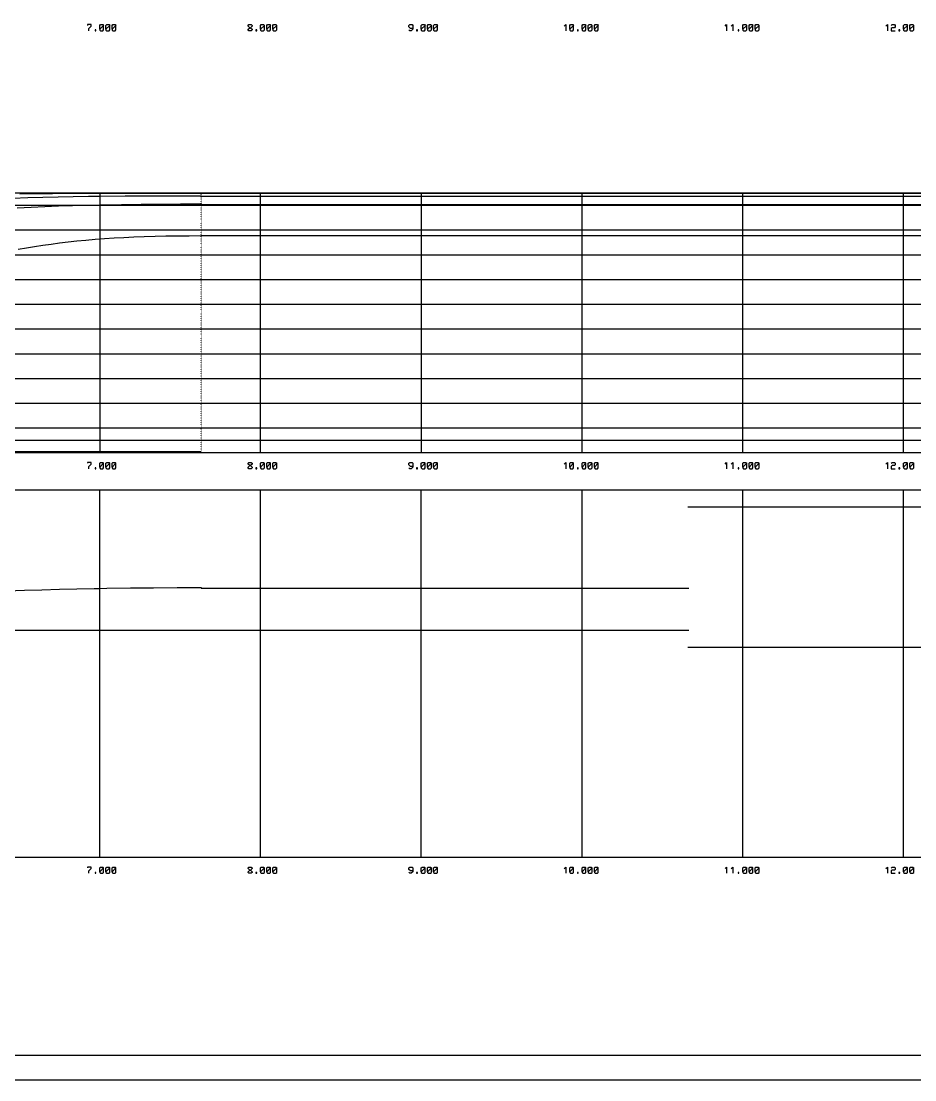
# Model space of a CAD drawing. Header units: millimetres. Extents: x -75152 to 353425, y 12138 to 222005.
# Drawn here: x 229104 to 265233, y 106870 to 149658 of the extents above; entities that cross this region are included whole.
import ezdxf

# ---------------------------------------------------------------- set-up
doc = ezdxf.new("R2010")
doc.units = ezdxf.units.MM
doc.linetypes.add('ACAD_ISO07W100', pattern=[3.5, 0.5, -3])
doc.layers.add('11', color=7, linetype='Continuous')

# ---------------------------------------------------------------- blocks, each defined once
blk = doc.blocks.new('A$C3242291E')
at = {"layer": '11', "color": 7, "linetype": 'Continuous'}
for points in [[(0, 0), (175200, 0), (175200, 65899), (0, 65899), (0, 0)], [(1000, 1000), (174200, 1000), (174200, 64899), (1000, 64899), (1000, 1000)], [(53617, 42399), (53617, 42494), (53617, 42494), (53712, 42587), (53712, 42587), (53712, 42649), (53712, 42649), (53555, 42649), (53555, 42649), (53555, 42619)], [(53617, 42399), (53617, 42494), (53617, 42494), (53712, 42587), (53712, 42587), (53712, 42649), (53712, 42649), (53555, 42649), (53555, 42649), (53555, 42619)], [(53867, 42399), (53900, 42399), (53900, 42399), (53900, 42432), (53900, 42432), (53867, 42432), (53867, 42432), (53867, 42399), (53867, 42399), (53900, 42399)], [(53867, 42399), (53900, 42399), (53900, 42399), (53900, 42432), (53900, 42432), (53867, 42432), (53867, 42432), (53867, 42399), (53867, 42399), (53900, 42399)], [(54055, 42462), (54055, 42619), (54055, 42619), (54087, 42649), (54087, 42649), (54180, 42649), (54180, 42649), (54212, 42619), (54212, 42619), (54055, 42462), (54055, 42462), (54055, 42429), (54055, 42429), (54087, 42399), (54087, 42399), (54180, 42399), (54180, 42399), (54212, 42432), (54212, 42432), (54212, 42619)], [(54055, 42462), (54055, 42619), (54055, 42619), (54087, 42649), (54087, 42649), (54180, 42649), (54180, 42649), (54212, 42619), (54212, 42619), (54055, 42462), (54055, 42462), (54055, 42429), (54055, 42429), (54087, 42399), (54087, 42399), (54180, 42399), (54180, 42399), (54212, 42432), (54212, 42432), (54212, 42619)], [(54305, 42462), (54305, 42619), (54305, 42619), (54337, 42649), (54337, 42649), (54430, 42649), (54430, 42649), (54462, 42619), (54462, 42619), (54305, 42462), (54305, 42462), (54305, 42429), (54305, 42429), (54337, 42399), (54337, 42399), (54430, 42399), (54430, 42399), (54462, 42432), (54462, 42432), (54462, 42619)], [(54305, 42462), (54305, 42619), (54305, 42619), (54337, 42649), (54337, 42649), (54430, 42649), (54430, 42649), (54462, 42619), (54462, 42619), (54305, 42462), (54305, 42462), (54305, 42429), (54305, 42429), (54337, 42399), (54337, 42399), (54430, 42399), (54430, 42399), (54462, 42432), (54462, 42432), (54462, 42619)], [(54555, 42462), (54555, 42619), (54555, 42619), (54587, 42649), (54587, 42649), (54680, 42649), (54680, 42649), (54712, 42619), (54712, 42619), (54555, 42462), (54555, 42462), (54555, 42429), (54555, 42429), (54587, 42399), (54587, 42399), (54680, 42399), (54680, 42399), (54712, 42432), (54712, 42432), (54712, 42619)], [(54555, 42462), (54555, 42619), (54555, 42619), (54587, 42649), (54587, 42649), (54680, 42649), (54680, 42649), (54712, 42619), (54712, 42619), (54555, 42462), (54555, 42462), (54555, 42429), (54555, 42429), (54587, 42399), (54587, 42399), (54680, 42399), (54680, 42399), (54712, 42432), (54712, 42432), (54712, 42619)], [(60117, 42524), (60055, 42587), (60055, 42587), (60055, 42619), (60055, 42619), (60087, 42649), (60087, 42649), (60180, 42649), (60180, 42649), (60212, 42619), (60212, 42619), (60212, 42587), (60212, 42587), (60150, 42524), (60150, 42524), (60212, 42462), (60212, 42462), (60212, 42432), (60212, 42432), (60180, 42399), (60180, 42399), (60087, 42399), (60087, 42399), (60055, 42432), (60055, 42432), (60055, 42462), (60055, 42462), (60117, 42524), (60117, 42524), (60150, 42524)], [(60117, 42524), (60055, 42587), (60055, 42587), (60055, 42619), (60055, 42619), (60087, 42649), (60087, 42649), (60180, 42649), (60180, 42649), (60212, 42619), (60212, 42619), (60212, 42587), (60212, 42587), (60150, 42524), (60150, 42524), (60212, 42462), (60212, 42462), (60212, 42432), (60212, 42432), (60180, 42399), (60180, 42399), (60087, 42399), (60087, 42399), (60055, 42432), (60055, 42432), (60055, 42462), (60055, 42462), (60117, 42524), (60117, 42524), (60150, 42524)], [(60367, 42399), (60400, 42399), (60400, 42399), (60400, 42432), (60400, 42432), (60367, 42432), (60367, 42432), (60367, 42399), (60367, 42399), (60400, 42399)], [(60367, 42399), (60400, 42399), (60400, 42399), (60400, 42432), (60400, 42432), (60367, 42432), (60367, 42432), (60367, 42399), (60367, 42399), (60400, 42399)], [(60555, 42462), (60555, 42619), (60555, 42619), (60587, 42649), (60587, 42649), (60680, 42649), (60680, 42649), (60712, 42619), (60712, 42619), (60555, 42462), (60555, 42462), (60555, 42429), (60555, 42429), (60587, 42399), (60587, 42399), (60680, 42399), (60680, 42399), (60712, 42432), (60712, 42432), (60712, 42619)], [(60555, 42462), (60555, 42619), (60555, 42619), (60587, 42649), (60587, 42649), (60680, 42649), (60680, 42649), (60712, 42619), (60712, 42619), (60555, 42462), (60555, 42462), (60555, 42429), (60555, 42429), (60587, 42399), (60587, 42399), (60680, 42399), (60680, 42399), (60712, 42432), (60712, 42432), (60712, 42619)], [(60805, 42462), (60805, 42619), (60805, 42619), (60837, 42649), (60837, 42649), (60930, 42649), (60930, 42649), (60962, 42619), (60962, 42619), (60805, 42462), (60805, 42462), (60805, 42429), (60805, 42429), (60837, 42399), (60837, 42399), (60930, 42399), (60930, 42399), (60962, 42432), (60962, 42432), (60962, 42619)], [(60805, 42462), (60805, 42619), (60805, 42619), (60837, 42649), (60837, 42649), (60930, 42649), (60930, 42649), (60962, 42619), (60962, 42619), (60805, 42462), (60805, 42462), (60805, 42429), (60805, 42429), (60837, 42399), (60837, 42399), (60930, 42399), (60930, 42399), (60962, 42432), (60962, 42432), (60962, 42619)], [(61055, 42462), (61055, 42619), (61055, 42619), (61087, 42649), (61087, 42649), (61180, 42649), (61180, 42649), (61212, 42619), (61212, 42619), (61055, 42462), (61055, 42462), (61055, 42429), (61055, 42429), (61087, 42399), (61087, 42399), (61180, 42399), (61180, 42399), (61212, 42432), (61212, 42432), (61212, 42619)], [(61055, 42462), (61055, 42619), (61055, 42619), (61087, 42649), (61087, 42649), (61180, 42649), (61180, 42649), (61212, 42619), (61212, 42619), (61055, 42462), (61055, 42462), (61055, 42429), (61055, 42429), (61087, 42399), (61087, 42399), (61180, 42399), (61180, 42399), (61212, 42432), (61212, 42432), (61212, 42619)], [(66712, 42494), (66617, 42494), (66617, 42494), (66555, 42557), (66555, 42557), (66555, 42619), (66555, 42619), (66587, 42649), (66587, 42649), (66680, 42649), (66680, 42649), (66712, 42619), (66712, 42619), (66712, 42462), (66712, 42462), (66650, 42399), (66650, 42399), (66587, 42399), (66587, 42399), (66555, 42432)], [(66712, 42494), (66617, 42494), (66617, 42494), (66555, 42557), (66555, 42557), (66555, 42619), (66555, 42619), (66587, 42649), (66587, 42649), (66680, 42649), (66680, 42649), (66712, 42619), (66712, 42619), (66712, 42462), (66712, 42462), (66650, 42399), (66650, 42399), (66587, 42399), (66587, 42399), (66555, 42432)], [(66867, 42399), (66900, 42399), (66900, 42399), (66900, 42432), (66900, 42432), (66867, 42432), (66867, 42432), (66867, 42399), (66867, 42399), (66900, 42399)], [(66867, 42399), (66900, 42399), (66900, 42399), (66900, 42432), (66900, 42432), (66867, 42432), (66867, 42432), (66867, 42399), (66867, 42399), (66900, 42399)], [(67055, 42462), (67055, 42619), (67055, 42619), (67087, 42649), (67087, 42649), (67180, 42649), (67180, 42649), (67212, 42619), (67212, 42619), (67055, 42462), (67055, 42462), (67055, 42429), (67055, 42429), (67087, 42399), (67087, 42399), (67180, 42399), (67180, 42399), (67212, 42432), (67212, 42432), (67212, 42619)], [(67055, 42462), (67055, 42619), (67055, 42619), (67087, 42649), (67087, 42649), (67180, 42649), (67180, 42649), (67212, 42619), (67212, 42619), (67055, 42462), (67055, 42462), (67055, 42429), (67055, 42429), (67087, 42399), (67087, 42399), (67180, 42399), (67180, 42399), (67212, 42432), (67212, 42432), (67212, 42619)], [(67305, 42462), (67305, 42619), (67305, 42619), (67337, 42649), (67337, 42649), (67430, 42649), (67430, 42649), (67462, 42619), (67462, 42619), (67305, 42462), (67305, 42462), (67305, 42429), (67305, 42429), (67337, 42399), (67337, 42399), (67430, 42399), (67430, 42399), (67462, 42432), (67462, 42432), (67462, 42619)], [(67305, 42462), (67305, 42619), (67305, 42619), (67337, 42649), (67337, 42649), (67430, 42649), (67430, 42649), (67462, 42619), (67462, 42619), (67305, 42462), (67305, 42462), (67305, 42429), (67305, 42429), (67337, 42399), (67337, 42399), (67430, 42399), (67430, 42399), (67462, 42432), (67462, 42432), (67462, 42619)], [(67555, 42462), (67555, 42619), (67555, 42619), (67587, 42649), (67587, 42649), (67680, 42649), (67680, 42649), (67712, 42619), (67712, 42619), (67555, 42462), (67555, 42462), (67555, 42429), (67555, 42429), (67587, 42399), (67587, 42399), (67680, 42399), (67680, 42399), (67712, 42432), (67712, 42432), (67712, 42619)], [(67555, 42462), (67555, 42619), (67555, 42619), (67587, 42649), (67587, 42649), (67680, 42649), (67680, 42649), (67712, 42619), (67712, 42619), (67555, 42462), (67555, 42462), (67555, 42429), (67555, 42429), (67587, 42399), (67587, 42399), (67680, 42399), (67680, 42399), (67712, 42432), (67712, 42432), (67712, 42619)], [(72837, 42589), (72900, 42649), (72900, 42649), (72900, 42524), (72900, 42399)], [(72837, 42589), (72900, 42649), (72900, 42649), (72900, 42524), (72900, 42399)], [(73055, 42462), (73055, 42619), (73055, 42619), (73087, 42649), (73087, 42649), (73180, 42649), (73180, 42649), (73212, 42619), (73212, 42619), (73055, 42462), (73055, 42462), (73055, 42429), (73055, 42429), (73087, 42399), (73087, 42399), (73180, 42399), (73180, 42399), (73212, 42432), (73212, 42432), (73212, 42619)], [(73055, 42462), (73055, 42619), (73055, 42619), (73087, 42649), (73087, 42649), (73180, 42649), (73180, 42649), (73212, 42619), (73212, 42619), (73055, 42462), (73055, 42462), (73055, 42429), (73055, 42429), (73087, 42399), (73087, 42399), (73180, 42399), (73180, 42399), (73212, 42432), (73212, 42432), (73212, 42619)], [(73367, 42399), (73400, 42399), (73400, 42399), (73400, 42432), (73400, 42432), (73367, 42432), (73367, 42432), (73367, 42399), (73367, 42399), (73400, 42399)], [(73367, 42399), (73400, 42399), (73400, 42399), (73400, 42432), (73400, 42432), (73367, 42432), (73367, 42432), (73367, 42399), (73367, 42399), (73400, 42399)], [(73555, 42462), (73555, 42619), (73555, 42619), (73587, 42649), (73587, 42649), (73680, 42649), (73680, 42649), (73712, 42619), (73712, 42619), (73555, 42462), (73555, 42462), (73555, 42429), (73555, 42429), (73587, 42399), (73587, 42399), (73680, 42399), (73680, 42399), (73712, 42432), (73712, 42432), (73712, 42619)], [(73555, 42462), (73555, 42619), (73555, 42619), (73587, 42649), (73587, 42649), (73680, 42649), (73680, 42649), (73712, 42619), (73712, 42619), (73555, 42462), (73555, 42462), (73555, 42429), (73555, 42429), (73587, 42399), (73587, 42399), (73680, 42399), (73680, 42399), (73712, 42432), (73712, 42432), (73712, 42619)], [(73805, 42462), (73805, 42619), (73805, 42619), (73837, 42649), (73837, 42649), (73930, 42649), (73930, 42649), (73962, 42619), (73962, 42619), (73805, 42462), (73805, 42462), (73805, 42429), (73805, 42429), (73837, 42399), (73837, 42399), (73930, 42399), (73930, 42399), (73962, 42432), (73962, 42432), (73962, 42619)], [(73805, 42462), (73805, 42619), (73805, 42619), (73837, 42649), (73837, 42649), (73930, 42649), (73930, 42649), (73962, 42619), (73962, 42619), (73805, 42462), (73805, 42462), (73805, 42429), (73805, 42429), (73837, 42399), (73837, 42399), (73930, 42399), (73930, 42399), (73962, 42432), (73962, 42432), (73962, 42619)], [(74055, 42462), (74055, 42619), (74055, 42619), (74087, 42649), (74087, 42649), (74180, 42649), (74180, 42649), (74212, 42619), (74212, 42619), (74055, 42462), (74055, 42462), (74055, 42429), (74055, 42429), (74087, 42399), (74087, 42399), (74180, 42399), (74180, 42399), (74212, 42432), (74212, 42432), (74212, 42619)], [(74055, 42462), (74055, 42619), (74055, 42619), (74087, 42649), (74087, 42649), (74180, 42649), (74180, 42649), (74212, 42619), (74212, 42619), (74055, 42462), (74055, 42462), (74055, 42429), (74055, 42429), (74087, 42399), (74087, 42399), (74180, 42399), (74180, 42399), (74212, 42432), (74212, 42432), (74212, 42619)], [(79337, 42589), (79400, 42649), (79400, 42649), (79400, 42524), (79400, 42399)], [(79587, 42589), (79650, 42649), (79650, 42649), (79650, 42524), (79650, 42399)], [(79867, 42399), (79900, 42399), (79900, 42399), (79900, 42432), (79900, 42432), (79867, 42432), (79867, 42432), (79867, 42399), (79867, 42399), (79900, 42399)], [(80055, 42462), (80055, 42619), (80055, 42619), (80087, 42649), (80087, 42649), (80180, 42649), (80180, 42649), (80212, 42619), (80212, 42619), (80055, 42462), (80055, 42462), (80055, 42429), (80055, 42429), (80087, 42399), (80087, 42399), (80180, 42399), (80180, 42399), (80212, 42432), (80212, 42432), (80212, 42619)], [(80305, 42462), (80305, 42619), (80305, 42619), (80337, 42649), (80337, 42649), (80430, 42649), (80430, 42649), (80462, 42619), (80462, 42619), (80305, 42462), (80305, 42462), (80305, 42429), (80305, 42429), (80337, 42399), (80337, 42399), (80430, 42399), (80430, 42399), (80462, 42432), (80462, 42432), (80462, 42619)], [(80555, 42462), (80555, 42619), (80555, 42619), (80587, 42649), (80587, 42649), (80680, 42649), (80680, 42649), (80712, 42619), (80712, 42619), (80555, 42462), (80555, 42462), (80555, 42429), (80555, 42429), (80587, 42399), (80587, 42399), (80680, 42399), (80680, 42399), (80712, 42432), (80712, 42432), (80712, 42619)], [(85837, 42589), (85900, 42649), (85900, 42649), (85900, 42524), (85900, 42399)], [(86055, 42619), (86087, 42649), (86087, 42649), (86180, 42649), (86180, 42649), (86212, 42619), (86212, 42619), (86212, 42557), (86212, 42557), (86180, 42524), (86180, 42524), (86087, 42524), (86087, 42524), (86055, 42494), (86055, 42494), (86055, 42399), (86055, 42399), (86212, 42399)], [(86367, 42399), (86400, 42399), (86400, 42399), (86400, 42432), (86400, 42432), (86367, 42432), (86367, 42432), (86367, 42399), (86367, 42399), (86400, 42399)], [(86555, 42462), (86555, 42619), (86555, 42619), (86587, 42649), (86587, 42649), (86680, 42649), (86680, 42649), (86712, 42619), (86712, 42619), (86555, 42462), (86555, 42462), (86555, 42429), (86555, 42429), (86587, 42399), (86587, 42399), (86680, 42399), (86680, 42399), (86712, 42432), (86712, 42432), (86712, 42619)], [(86805, 42462), (86805, 42619), (86805, 42619), (86837, 42649), (86837, 42649), (86930, 42649), (86930, 42649), (86962, 42619), (86962, 42619), (86805, 42462), (86805, 42462), (86805, 42429), (86805, 42429), (86837, 42399), (86837, 42399), (86930, 42399), (86930, 42399), (86962, 42432), (86962, 42432), (86962, 42619)], [(4990, 35849), (77855, 35849)], [(50825, 35810), (51484, 35819), (52144, 35826), (52805, 35831), (53467, 35835), (54055, 35838), (55273, 35842), (56732, 35843), (58155, 35843), (77857, 35843)], [(50547, 35640), (51152, 35661), (51761, 35678), (52371, 35691), (52984, 35702), (53598, 35710), (54055, 35715), (55079, 35723), (56067, 35726), (57059, 35727), (58155, 35728), (58155, 35716), (77857, 35716)], [(54055, 35849), (54055, 25349)], [(60555, 25349), (60555, 35849)], [(67055, 35849), (67055, 25349)], [(73555, 25349), (73555, 35849)], [(77853, 35843), (97555, 35843)], [(77853, 35716), (97555, 35716)], [(77855, 35849), (143710, 35849)], [(80055, 25349), (80055, 35849)], [(86555, 25349), (86555, 35849)], [(4990, 35349), (77855, 35349)], [(50723, 35249), (51282, 35276), (51839, 35299), (52394, 35319), (52949, 35336), (53502, 35350), (54055, 35362), (54111, 35363), (54932, 35378), (55730, 35388), (56522, 35395), (57324, 35399), (58155, 35400), (58155, 35374), (77857, 35374)], [(77853, 35374), (97555, 35374)], [(77855, 35349), (143710, 35349)], [(4990, 34349), (77855, 34349)], [(77855, 34349), (143710, 34349)], [(50764, 33576), (51088, 33631), (51416, 33684), (51749, 33734), (52087, 33781), (52430, 33826), (52779, 33866), (53134, 33904), (53497, 33939), (53867, 33971), (54246, 34000), (54634, 34025), (55031, 34047), (55439, 34067), (55858, 34083), (56290, 34096), (56734, 34106), (57192, 34114), (57666, 34118), (58155, 34119)], [(58155, 34119), (59140, 34119), (60125, 34119), (61110, 34119), (62095, 34119), (63080, 34119), (64065, 34119), (65050, 34119), (66035, 34119), (67020, 34119), (68005, 34119), (68990, 34119), (69975, 34119), (70960, 34119), (71945, 34119), (72930, 34119), (73915, 34119), (74900, 34119), (75885, 34119), (76870, 34119), (77855, 34119), (77857, 34119)], [(77857, 34119), (78840, 34119), (79825, 34119), (80810, 34119), (81795, 34119), (82780, 34119), (83765, 34119), (84750, 34119), (85735, 34119), (86720, 34119), (87705, 34119), (88690, 34119), (89675, 34119), (90660, 34119), (91645, 34119), (92630, 34119), (93615, 34119), (94600, 34119), (95585, 34119), (96570, 34119), (97555, 34119)], [(4990, 33349), (77855, 33349)], [(77855, 33349), (143710, 33349)], [(4990, 32349), (77855, 32349)], [(77855, 32349), (143710, 32349)], [(4990, 31349), (77855, 31349)], [(77855, 31349), (143710, 31349)], [(4990, 30349), (77855, 30349)], [(77855, 30349), (143710, 30349)], [(4990, 29349), (77855, 29349)], [(77855, 29349), (143710, 29349)], [(4990, 28349), (77855, 28349)], [(77855, 28349), (143710, 28349)], [(4990, 27349), (77855, 27349)], [(77855, 27349), (143710, 27349)], [(4990, 26349), (77855, 26349)], [(77855, 26349), (143710, 26349)], [(4990, 25849), (77855, 25849)], [(77855, 25849), (143710, 25849)], [(4990, 25349), (77855, 25349)], [(15055, 25399), (58155, 25399)], [(77855, 25349), (143710, 25349)], [(53617, 24699), (53617, 24794), (53617, 24794), (53712, 24887), (53712, 24887), (53712, 24949), (53712, 24949), (53555, 24949), (53555, 24949), (53555, 24919)], [(54055, 24762), (54055, 24919), (54055, 24919), (54087, 24949), (54087, 24949), (54180, 24949), (54180, 24949), (54212, 24919), (54212, 24919), (54055, 24762), (54055, 24762), (54055, 24729), (54055, 24729), (54087, 24699), (54087, 24699), (54180, 24699), (54180, 24699), (54212, 24732), (54212, 24732), (54212, 24919)], [(54305, 24762), (54305, 24919), (54305, 24919), (54337, 24949), (54337, 24949), (54430, 24949), (54430, 24949), (54462, 24919), (54462, 24919), (54305, 24762), (54305, 24762), (54305, 24729), (54305, 24729), (54337, 24699), (54337, 24699), (54430, 24699), (54430, 24699), (54462, 24732), (54462, 24732), (54462, 24919)], [(54555, 24762), (54555, 24919), (54555, 24919), (54587, 24949), (54587, 24949), (54680, 24949), (54680, 24949), (54712, 24919), (54712, 24919), (54555, 24762), (54555, 24762), (54555, 24729), (54555, 24729), (54587, 24699), (54587, 24699), (54680, 24699), (54680, 24699), (54712, 24732), (54712, 24732), (54712, 24919)], [(60117, 24824), (60055, 24887), (60055, 24887), (60055, 24919), (60055, 24919), (60087, 24949), (60087, 24949), (60180, 24949), (60180, 24949), (60212, 24919), (60212, 24919), (60212, 24887), (60212, 24887), (60150, 24824), (60150, 24824), (60212, 24762), (60212, 24762), (60212, 24732), (60212, 24732), (60180, 24699), (60180, 24699), (60087, 24699), (60087, 24699), (60055, 24732), (60055, 24732), (60055, 24762), (60055, 24762), (60117, 24824), (60117, 24824), (60150, 24824)], [(60555, 24762), (60555, 24919), (60555, 24919), (60587, 24949), (60587, 24949), (60680, 24949), (60680, 24949), (60712, 24919), (60712, 24919), (60555, 24762), (60555, 24762), (60555, 24729), (60555, 24729), (60587, 24699), (60587, 24699), (60680, 24699), (60680, 24699), (60712, 24732), (60712, 24732), (60712, 24919)], [(60805, 24762), (60805, 24919), (60805, 24919), (60837, 24949), (60837, 24949), (60930, 24949), (60930, 24949), (60962, 24919), (60962, 24919), (60805, 24762), (60805, 24762), (60805, 24729), (60805, 24729), (60837, 24699), (60837, 24699), (60930, 24699), (60930, 24699), (60962, 24732), (60962, 24732), (60962, 24919)], [(61055, 24762), (61055, 24919), (61055, 24919), (61087, 24949), (61087, 24949), (61180, 24949), (61180, 24949), (61212, 24919), (61212, 24919), (61055, 24762), (61055, 24762), (61055, 24729), (61055, 24729), (61087, 24699), (61087, 24699), (61180, 24699), (61180, 24699), (61212, 24732), (61212, 24732), (61212, 24919)], [(66712, 24794), (66617, 24794), (66617, 24794), (66555, 24857), (66555, 24857), (66555, 24919), (66555, 24919), (66587, 24949), (66587, 24949), (66680, 24949), (66680, 24949), (66712, 24919), (66712, 24919), (66712, 24762), (66712, 24762), (66650, 24699), (66650, 24699), (66587, 24699), (66587, 24699), (66555, 24732)], [(67055, 24762), (67055, 24919), (67055, 24919), (67087, 24949), (67087, 24949), (67180, 24949), (67180, 24949), (67212, 24919), (67212, 24919), (67055, 24762), (67055, 24762), (67055, 24729), (67055, 24729), (67087, 24699), (67087, 24699), (67180, 24699), (67180, 24699), (67212, 24732), (67212, 24732), (67212, 24919)], [(67305, 24762), (67305, 24919), (67305, 24919), (67337, 24949), (67337, 24949), (67430, 24949), (67430, 24949), (67462, 24919), (67462, 24919), (67305, 24762), (67305, 24762), (67305, 24729), (67305, 24729), (67337, 24699), (67337, 24699), (67430, 24699), (67430, 24699), (67462, 24732), (67462, 24732), (67462, 24919)], [(67555, 24762), (67555, 24919), (67555, 24919), (67587, 24949), (67587, 24949), (67680, 24949), (67680, 24949), (67712, 24919), (67712, 24919), (67555, 24762), (67555, 24762), (67555, 24729), (67555, 24729), (67587, 24699), (67587, 24699), (67680, 24699), (67680, 24699), (67712, 24732), (67712, 24732), (67712, 24919)], [(72837, 24889), (72900, 24949), (72900, 24949), (72900, 24824), (72900, 24699)], [(73055, 24762), (73055, 24919), (73055, 24919), (73087, 24949), (73087, 24949), (73180, 24949), (73180, 24949), (73212, 24919), (73212, 24919), (73055, 24762), (73055, 24762), (73055, 24729), (73055, 24729), (73087, 24699), (73087, 24699), (73180, 24699), (73180, 24699), (73212, 24732), (73212, 24732), (73212, 24919)], [(73555, 24762), (73555, 24919), (73555, 24919), (73587, 24949), (73587, 24949), (73680, 24949), (73680, 24949), (73712, 24919), (73712, 24919), (73555, 24762), (73555, 24762), (73555, 24729), (73555, 24729), (73587, 24699), (73587, 24699), (73680, 24699), (73680, 24699), (73712, 24732), (73712, 24732), (73712, 24919)], [(73805, 24762), (73805, 24919), (73805, 24919), (73837, 24949), (73837, 24949), (73930, 24949), (73930, 24949), (73962, 24919), (73962, 24919), (73805, 24762), (73805, 24762), (73805, 24729), (73805, 24729), (73837, 24699), (73837, 24699), (73930, 24699), (73930, 24699), (73962, 24732), (73962, 24732), (73962, 24919)], [(74055, 24762), (74055, 24919), (74055, 24919), (74087, 24949), (74087, 24949), (74180, 24949), (74180, 24949), (74212, 24919), (74212, 24919), (74055, 24762), (74055, 24762), (74055, 24729), (74055, 24729), (74087, 24699), (74087, 24699), (74180, 24699), (74180, 24699), (74212, 24732), (74212, 24732), (74212, 24919)], [(79337, 24889), (79400, 24949), (79400, 24949), (79400, 24824), (79400, 24699)], [(79587, 24889), (79650, 24949), (79650, 24949), (79650, 24824), (79650, 24699)], [(80055, 24762), (80055, 24919), (80055, 24919), (80087, 24949), (80087, 24949), (80180, 24949), (80180, 24949), (80212, 24919), (80212, 24919), (80055, 24762), (80055, 24762), (80055, 24729), (80055, 24729), (80087, 24699), (80087, 24699), (80180, 24699), (80180, 24699), (80212, 24732), (80212, 24732), (80212, 24919)], [(80305, 24762), (80305, 24919), (80305, 24919), (80337, 24949), (80337, 24949), (80430, 24949), (80430, 24949), (80462, 24919), (80462, 24919), (80305, 24762), (80305, 24762), (80305, 24729), (80305, 24729), (80337, 24699), (80337, 24699), (80430, 24699), (80430, 24699), (80462, 24732), (80462, 24732), (80462, 24919)], [(80555, 24762), (80555, 24919), (80555, 24919), (80587, 24949), (80587, 24949), (80680, 24949), (80680, 24949), (80712, 24919), (80712, 24919), (80555, 24762), (80555, 24762), (80555, 24729), (80555, 24729), (80587, 24699), (80587, 24699), (80680, 24699), (80680, 24699), (80712, 24732), (80712, 24732), (80712, 24919)], [(85837, 24889), (85900, 24949), (85900, 24949), (85900, 24824), (85900, 24699)], [(86055, 24919), (86087, 24949), (86087, 24949), (86180, 24949), (86180, 24949), (86212, 24919), (86212, 24919), (86212, 24857), (86212, 24857), (86180, 24824), (86180, 24824), (86087, 24824), (86087, 24824), (86055, 24794), (86055, 24794), (86055, 24699), (86055, 24699), (86212, 24699)], [(86555, 24762), (86555, 24919), (86555, 24919), (86587, 24949), (86587, 24949), (86680, 24949), (86680, 24949), (86712, 24919), (86712, 24919), (86555, 24762), (86555, 24762), (86555, 24729), (86555, 24729), (86587, 24699), (86587, 24699), (86680, 24699), (86680, 24699), (86712, 24732), (86712, 24732), (86712, 24919)], [(86805, 24762), (86805, 24919), (86805, 24919), (86837, 24949), (86837, 24949), (86930, 24949), (86930, 24949), (86962, 24919), (86962, 24919), (86805, 24762), (86805, 24762), (86805, 24729), (86805, 24729), (86837, 24699), (86837, 24699), (86930, 24699), (86930, 24699), (86962, 24732), (86962, 24732), (86962, 24919)], [(53867, 24699), (53900, 24699), (53900, 24699), (53900, 24732), (53900, 24732), (53867, 24732), (53867, 24732), (53867, 24699), (53867, 24699), (53900, 24699)], [(60367, 24699), (60400, 24699), (60400, 24699), (60400, 24732), (60400, 24732), (60367, 24732), (60367, 24732), (60367, 24699), (60367, 24699), (60400, 24699)], [(66867, 24699), (66900, 24699), (66900, 24699), (66900, 24732), (66900, 24732), (66867, 24732), (66867, 24732), (66867, 24699), (66867, 24699), (66900, 24699)], [(73367, 24699), (73400, 24699), (73400, 24699), (73400, 24732), (73400, 24732), (73367, 24732), (73367, 24732), (73367, 24699), (73367, 24699), (73400, 24699)], [(79867, 24699), (79900, 24699), (79900, 24699), (79900, 24732), (79900, 24732), (79867, 24732), (79867, 24732), (79867, 24699), (79867, 24699), (79900, 24699)], [(86367, 24699), (86400, 24699), (86400, 24699), (86400, 24732), (86400, 24732), (86367, 24732), (86367, 24732), (86367, 24699), (86367, 24699), (86400, 24699)], [(5250, 23849), (77875, 23849)], [(54055, 9000), (54055, 23849)], [(60555, 9000), (60555, 23849)], [(67055, 9000), (67055, 23849)], [(73555, 9000), (73555, 23849)], [(77835, 23849), (143450, 23849)], [(80055, 9000), (80055, 23849)], [(86555, 9000), (86555, 23849)], [(77835, 23160), (97556, 23160)], [(50319, 19761), (51017, 19787), (51718, 19809), (52422, 19828), (53128, 19844), (53836, 19858), (54055, 19861), (54339, 19866), (55294, 19879), (56233, 19889), (57179, 19894), (58155, 19896), (58155, 19874), (77875, 19874)], [(47555, 18179), (54055, 18179), (58155, 18179), (77875, 18179)], [(77835, 17485), (97556, 17485)], [(5250, 9000), (77875, 9000)], [(77835, 9000), (143450, 9000)], [(53617, 8350), (53617, 8445), (53617, 8445), (53712, 8537), (53712, 8537), (53712, 8600), (53712, 8600), (53555, 8600), (53555, 8600), (53555, 8570)], [(54055, 8412), (54055, 8570), (54055, 8570), (54087, 8600), (54087, 8600), (54180, 8600), (54180, 8600), (54212, 8570), (54212, 8570), (54055, 8412), (54055, 8412), (54055, 8380), (54055, 8380), (54087, 8350), (54087, 8350), (54180, 8350), (54180, 8350), (54212, 8382), (54212, 8382), (54212, 8570)], [(54305, 8412), (54305, 8570), (54305, 8570), (54337, 8600), (54337, 8600), (54430, 8600), (54430, 8600), (54462, 8570), (54462, 8570), (54305, 8412), (54305, 8412), (54305, 8380), (54305, 8380), (54337, 8350), (54337, 8350), (54430, 8350), (54430, 8350), (54462, 8382), (54462, 8382), (54462, 8570)], [(54555, 8412), (54555, 8570), (54555, 8570), (54587, 8600), (54587, 8600), (54680, 8600), (54680, 8600), (54712, 8570), (54712, 8570), (54555, 8412), (54555, 8412), (54555, 8380), (54555, 8380), (54587, 8350), (54587, 8350), (54680, 8350), (54680, 8350), (54712, 8382), (54712, 8382), (54712, 8570)], [(60117, 8475), (60055, 8537), (60055, 8537), (60055, 8570), (60055, 8570), (60087, 8600), (60087, 8600), (60180, 8600), (60180, 8600), (60212, 8570), (60212, 8570), (60212, 8537), (60212, 8537), (60150, 8475), (60150, 8475), (60212, 8412), (60212, 8412), (60212, 8382), (60212, 8382), (60180, 8350), (60180, 8350), (60087, 8350), (60087, 8350), (60055, 8382), (60055, 8382), (60055, 8412), (60055, 8412), (60117, 8475), (60117, 8475), (60150, 8475)], [(60555, 8412), (60555, 8570), (60555, 8570), (60587, 8600), (60587, 8600), (60680, 8600), (60680, 8600), (60712, 8570), (60712, 8570), (60555, 8412), (60555, 8412), (60555, 8380), (60555, 8380), (60587, 8350), (60587, 8350), (60680, 8350), (60680, 8350), (60712, 8382), (60712, 8382), (60712, 8570)], [(60805, 8412), (60805, 8570), (60805, 8570), (60837, 8600), (60837, 8600), (60930, 8600), (60930, 8600), (60962, 8570), (60962, 8570), (60805, 8412), (60805, 8412), (60805, 8380), (60805, 8380), (60837, 8350), (60837, 8350), (60930, 8350), (60930, 8350), (60962, 8382), (60962, 8382), (60962, 8570)], [(61055, 8412), (61055, 8570), (61055, 8570), (61087, 8600), (61087, 8600), (61180, 8600), (61180, 8600), (61212, 8570), (61212, 8570), (61055, 8412), (61055, 8412), (61055, 8380), (61055, 8380), (61087, 8350), (61087, 8350), (61180, 8350), (61180, 8350), (61212, 8382), (61212, 8382), (61212, 8570)], [(66712, 8445), (66617, 8445), (66617, 8445), (66555, 8507), (66555, 8507), (66555, 8570), (66555, 8570), (66587, 8600), (66587, 8600), (66680, 8600), (66680, 8600), (66712, 8570), (66712, 8570), (66712, 8412), (66712, 8412), (66650, 8350), (66650, 8350), (66587, 8350), (66587, 8350), (66555, 8382)], [(67055, 8412), (67055, 8570), (67055, 8570), (67087, 8600), (67087, 8600), (67180, 8600), (67180, 8600), (67212, 8570), (67212, 8570), (67055, 8412), (67055, 8412), (67055, 8380), (67055, 8380), (67087, 8350), (67087, 8350), (67180, 8350), (67180, 8350), (67212, 8382), (67212, 8382), (67212, 8570)], [(67305, 8412), (67305, 8570), (67305, 8570), (67337, 8600), (67337, 8600), (67430, 8600), (67430, 8600), (67462, 8570), (67462, 8570), (67305, 8412), (67305, 8412), (67305, 8380), (67305, 8380), (67337, 8350), (67337, 8350), (67430, 8350), (67430, 8350), (67462, 8382), (67462, 8382), (67462, 8570)], [(67555, 8412), (67555, 8570), (67555, 8570), (67587, 8600), (67587, 8600), (67680, 8600), (67680, 8600), (67712, 8570), (67712, 8570), (67555, 8412), (67555, 8412), (67555, 8380), (67555, 8380), (67587, 8350), (67587, 8350), (67680, 8350), (67680, 8350), (67712, 8382), (67712, 8382), (67712, 8570)], [(72837, 8540), (72900, 8600), (72900, 8600), (72900, 8475), (72900, 8350)], [(73055, 8412), (73055, 8570), (73055, 8570), (73087, 8600), (73087, 8600), (73180, 8600), (73180, 8600), (73212, 8570), (73212, 8570), (73055, 8412), (73055, 8412), (73055, 8380), (73055, 8380), (73087, 8350), (73087, 8350), (73180, 8350), (73180, 8350), (73212, 8382), (73212, 8382), (73212, 8570)], [(73555, 8412), (73555, 8570), (73555, 8570), (73587, 8600), (73587, 8600), (73680, 8600), (73680, 8600), (73712, 8570), (73712, 8570), (73555, 8412), (73555, 8412), (73555, 8380), (73555, 8380), (73587, 8350), (73587, 8350), (73680, 8350), (73680, 8350), (73712, 8382), (73712, 8382), (73712, 8570)], [(73805, 8412), (73805, 8570), (73805, 8570), (73837, 8600), (73837, 8600), (73930, 8600), (73930, 8600), (73962, 8570), (73962, 8570), (73805, 8412), (73805, 8412), (73805, 8380), (73805, 8380), (73837, 8350), (73837, 8350), (73930, 8350), (73930, 8350), (73962, 8382), (73962, 8382), (73962, 8570)], [(74055, 8412), (74055, 8570), (74055, 8570), (74087, 8600), (74087, 8600), (74180, 8600), (74180, 8600), (74212, 8570), (74212, 8570), (74055, 8412), (74055, 8412), (74055, 8380), (74055, 8380), (74087, 8350), (74087, 8350), (74180, 8350), (74180, 8350), (74212, 8382), (74212, 8382), (74212, 8570)], [(79337, 8540), (79400, 8600), (79400, 8600), (79400, 8475), (79400, 8350)], [(79587, 8540), (79650, 8600), (79650, 8600), (79650, 8475), (79650, 8350)], [(80055, 8412), (80055, 8570), (80055, 8570), (80087, 8600), (80087, 8600), (80180, 8600), (80180, 8600), (80212, 8570), (80212, 8570), (80055, 8412), (80055, 8412), (80055, 8380), (80055, 8380), (80087, 8350), (80087, 8350), (80180, 8350), (80180, 8350), (80212, 8382), (80212, 8382), (80212, 8570)], [(80305, 8412), (80305, 8570), (80305, 8570), (80337, 8600), (80337, 8600), (80430, 8600), (80430, 8600), (80462, 8570), (80462, 8570), (80305, 8412), (80305, 8412), (80305, 8380), (80305, 8380), (80337, 8350), (80337, 8350), (80430, 8350), (80430, 8350), (80462, 8382), (80462, 8382), (80462, 8570)], [(80555, 8412), (80555, 8570), (80555, 8570), (80587, 8600), (80587, 8600), (80680, 8600), (80680, 8600), (80712, 8570), (80712, 8570), (80555, 8412), (80555, 8412), (80555, 8380), (80555, 8380), (80587, 8350), (80587, 8350), (80680, 8350), (80680, 8350), (80712, 8382), (80712, 8382), (80712, 8570)], [(85837, 8540), (85900, 8600), (85900, 8600), (85900, 8475), (85900, 8350)], [(86055, 8570), (86087, 8600), (86087, 8600), (86180, 8600), (86180, 8600), (86212, 8570), (86212, 8570), (86212, 8507), (86212, 8507), (86180, 8475), (86180, 8475), (86087, 8475), (86087, 8475), (86055, 8445), (86055, 8445), (86055, 8350), (86055, 8350), (86212, 8350)], [(86555, 8412), (86555, 8570), (86555, 8570), (86587, 8600), (86587, 8600), (86680, 8600), (86680, 8600), (86712, 8570), (86712, 8570), (86555, 8412), (86555, 8412), (86555, 8380), (86555, 8380), (86587, 8350), (86587, 8350), (86680, 8350), (86680, 8350), (86712, 8382), (86712, 8382), (86712, 8570)], [(86805, 8412), (86805, 8570), (86805, 8570), (86837, 8600), (86837, 8600), (86930, 8600), (86930, 8600), (86962, 8570), (86962, 8570), (86805, 8412), (86805, 8412), (86805, 8380), (86805, 8380), (86837, 8350), (86837, 8350), (86930, 8350), (86930, 8350), (86962, 8382), (86962, 8382), (86962, 8570)], [(53867, 8350), (53900, 8350), (53900, 8350), (53900, 8382), (53900, 8382), (53867, 8382), (53867, 8382), (53867, 8350), (53867, 8350), (53900, 8350)], [(60367, 8350), (60400, 8350), (60400, 8350), (60400, 8382), (60400, 8382), (60367, 8382), (60367, 8382), (60367, 8350), (60367, 8350), (60400, 8350)], [(66867, 8350), (66900, 8350), (66900, 8350), (66900, 8382), (66900, 8382), (66867, 8382), (66867, 8382), (66867, 8350), (66867, 8350), (66900, 8350)], [(73367, 8350), (73400, 8350), (73400, 8350), (73400, 8382), (73400, 8382), (73367, 8382), (73367, 8382), (73367, 8350), (73367, 8350), (73400, 8350)], [(79867, 8350), (79900, 8350), (79900, 8350), (79900, 8382), (79900, 8382), (79867, 8382), (79867, 8382), (79867, 8350), (79867, 8350), (79900, 8350)], [(86367, 8350), (86400, 8350), (86400, 8350), (86400, 8382), (86400, 8382), (86367, 8382), (86367, 8382), (86367, 8350), (86367, 8350), (86400, 8350)]]:
    blk.add_lwpolyline(points, dxfattribs=at)
at = {"layer": '11', "color": 7, "linetype": 'ACAD_ISO07W100'}
blk.add_lwpolyline([(58155, 25349), (58155, 35849)], dxfattribs=at)

msp = doc.modelspace()

# ---------------------------------------------------------------- block references
msp.add_blockref('A$C3242291E', (178224.7174, 106869.6139))

doc.saveas('drawing.dxf')
